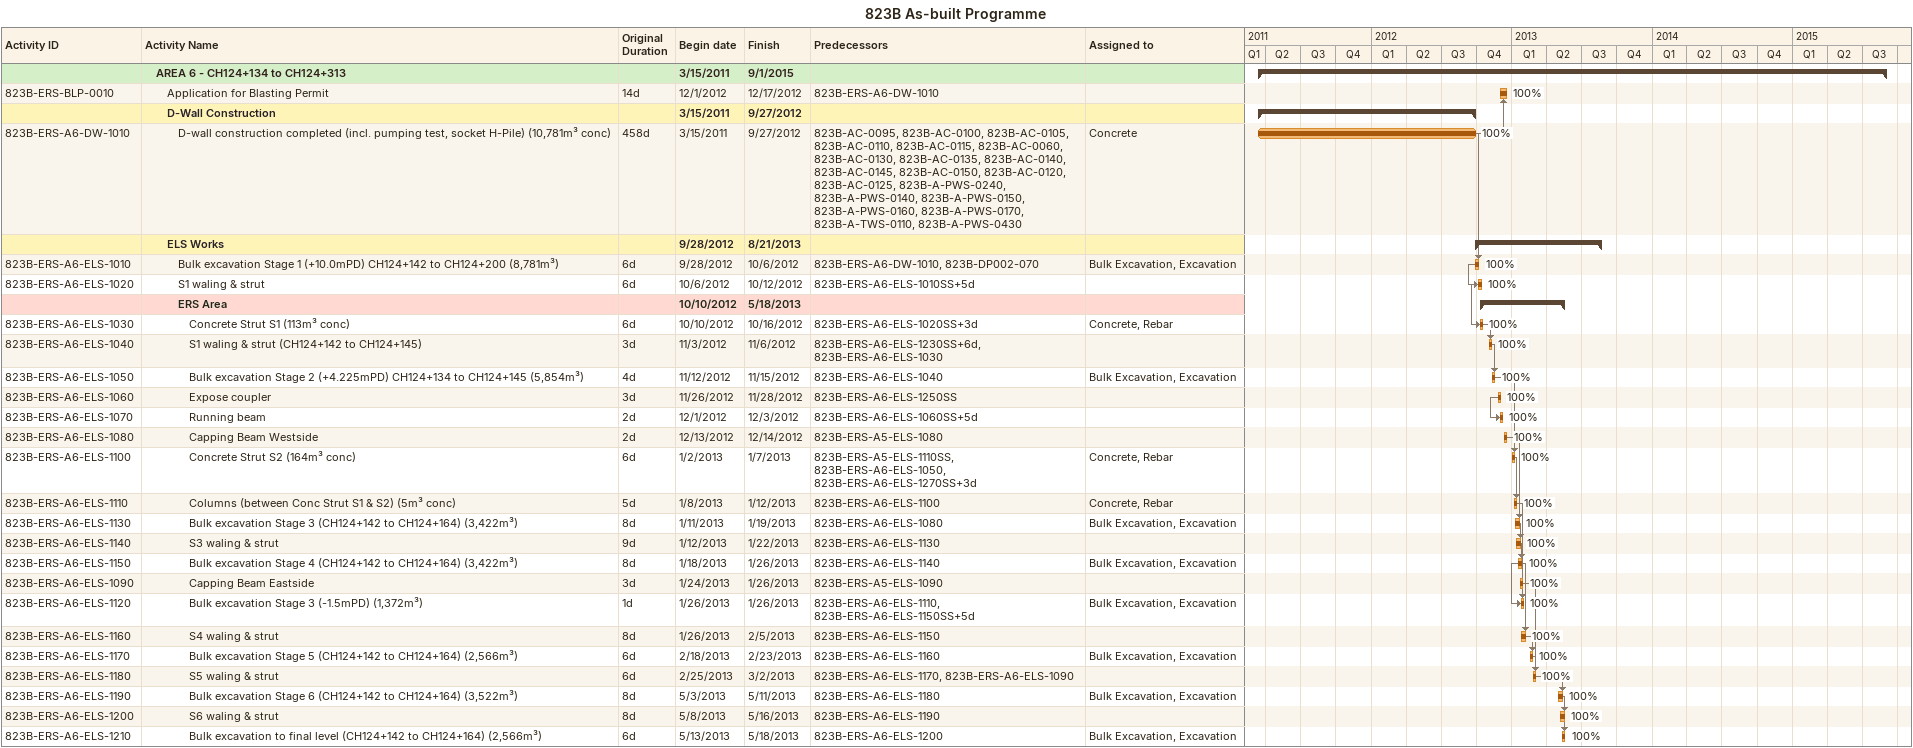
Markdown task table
823B As-built Programme

| ID | Level | Task | Original duration | Start | Finish | Predecessors | Resources | % complete |
|---|---|---|---|---|---|---|---|---|
|  | 2 | **AREA 6 - CH124+134 to CH124+313** |  | 2011-03-15 | 2015-09-01 |  |  |  |
| 823B-ERS-BLP-0010 | 3 | Application for Blasting Permit | 14d | 2012-12-01 | 2012-12-17 | 823B-ERS-A6-DW-1010 |  | 100 |
|  | 3 | **D-Wall Construction** |  | 2011-03-15 | 2012-09-27 |  |  |  |
| 823B-ERS-A6-DW-1010 | 4 | D-wall construction completed (incl. pumping test, socket H-Pile) (10,781m³ conc) | 458d | 2011-03-15 | 2012-09-27 | 823B-AC-0095, 823B-AC-0100, 823B-AC-0105, 823B-AC-0110, 823B-AC-0115, 823B-AC-0060, 823B-AC-0130, 823B-AC-0135, 823B-AC-0140, 823B-AC-0145, 823B-AC-0150, 823B-AC-0120, 823B-AC-0125, 823B-A-PWS-0240, 823B-A-PWS-0140, 823B-A-PWS-0150, 823B-A-PWS-0160, 823B-A-PWS-0170, 823B-A-TWS-0110, 823B-A-PWS-0430 | Concrete | 100 |
|  | 3 | **ELS Works** |  | 2012-09-28 | 2013-08-21 |  |  |  |
| 823B-ERS-A6-ELS-1010 | 4 | Bulk excavation Stage 1 (+10.0mPD) CH124+142 to CH124+200 (8,781m³) | 6d | 2012-09-28 | 2012-10-06 | 823B-ERS-A6-DW-1010, 823B-DP002-070 | Bulk Excavation, Excavation | 100 |
| 823B-ERS-A6-ELS-1020 | 4 | S1 waling & strut | 6d | 2012-10-06 | 2012-10-12 | 823B-ERS-A6-ELS-1010SS+5d |  | 100 |
|  | 4 | **ERS Area** |  | 2012-10-10 | 2013-05-18 |  |  |  |
| 823B-ERS-A6-ELS-1030 | 5 | Concrete Strut S1 (113m³ conc) | 6d | 2012-10-10 | 2012-10-16 | 823B-ERS-A6-ELS-1020SS+3d | Concrete, Rebar | 100 |
| 823B-ERS-A6-ELS-1040 | 5 | S1 waling & strut (CH124+142 to CH124+145) | 3d | 2012-11-03 | 2012-11-06 | 823B-ERS-A6-ELS-1230SS+6d, 823B-ERS-A6-ELS-1030 |  | 100 |
| 823B-ERS-A6-ELS-1050 | 5 | Bulk excavation Stage 2 (+4.225mPD) CH124+134 to CH124+145 (5,854m³) | 4d | 2012-11-12 | 2012-11-15 | 823B-ERS-A6-ELS-1040 | Bulk Excavation, Excavation | 100 |
| 823B-ERS-A6-ELS-1060 | 5 | Expose coupler | 3d | 2012-11-26 | 2012-11-28 | 823B-ERS-A6-ELS-1250SS |  | 100 |
| 823B-ERS-A6-ELS-1070 | 5 | Running beam | 2d | 2012-12-01 | 2012-12-03 | 823B-ERS-A6-ELS-1060SS+5d |  | 100 |
| 823B-ERS-A6-ELS-1080 | 5 | Capping Beam Westside | 2d | 2012-12-13 | 2012-12-14 | 823B-ERS-A5-ELS-1080 |  | 100 |
| 823B-ERS-A6-ELS-1100 | 5 | Concrete Strut S2 (164m³ conc) | 6d | 2013-01-02 | 2013-01-07 | 823B-ERS-A5-ELS-1110SS, 823B-ERS-A6-ELS-1050, 823B-ERS-A6-ELS-1270SS+3d | Concrete, Rebar | 100 |
| 823B-ERS-A6-ELS-1110 | 5 | Columns (between Conc Strut S1 & S2) (5m³ conc) | 5d | 2013-01-08 | 2013-01-12 | 823B-ERS-A6-ELS-1100 | Concrete, Rebar | 100 |
| 823B-ERS-A6-ELS-1130 | 5 | Bulk excavation Stage 3 (CH124+142 to CH124+164) (3,422m³) | 8d | 2013-01-11 | 2013-01-19 | 823B-ERS-A6-ELS-1080 | Bulk Excavation, Excavation | 100 |
| 823B-ERS-A6-ELS-1140 | 5 | S3 waling & strut | 9d | 2013-01-12 | 2013-01-22 | 823B-ERS-A6-ELS-1130 |  | 100 |
| 823B-ERS-A6-ELS-1150 | 5 | Bulk excavation Stage 4 (CH124+142 to CH124+164) (3,422m³) | 8d | 2013-01-18 | 2013-01-26 | 823B-ERS-A6-ELS-1140 | Bulk Excavation, Excavation | 100 |
| 823B-ERS-A6-ELS-1090 | 5 | Capping Beam Eastside | 3d | 2013-01-24 | 2013-01-26 | 823B-ERS-A5-ELS-1090 |  | 100 |
| 823B-ERS-A6-ELS-1120 | 5 | Bulk excavation Stage 3 (-1.5mPD) (1,372m³) | 1d | 2013-01-26 | 2013-01-26 | 823B-ERS-A6-ELS-1110, 823B-ERS-A6-ELS-1150SS+5d | Bulk Excavation, Excavation | 100 |
| 823B-ERS-A6-ELS-1160 | 5 | S4 waling & strut | 8d | 2013-01-26 | 2013-02-05 | 823B-ERS-A6-ELS-1150 |  | 100 |
| 823B-ERS-A6-ELS-1170 | 5 | Bulk excavation Stage 5 (CH124+142 to CH124+164) (2,566m³) | 6d | 2013-02-18 | 2013-02-23 | 823B-ERS-A6-ELS-1160 | Bulk Excavation, Excavation | 100 |
| 823B-ERS-A6-ELS-1180 | 5 | S5 waling & strut | 6d | 2013-02-25 | 2013-03-02 | 823B-ERS-A6-ELS-1170, 823B-ERS-A6-ELS-1090 |  | 100 |
| 823B-ERS-A6-ELS-1190 | 5 | Bulk excavation Stage 6 (CH124+142 to CH124+164) (3,522m³) | 8d | 2013-05-03 | 2013-05-11 | 823B-ERS-A6-ELS-1180 | Bulk Excavation, Excavation | 100 |
| 823B-ERS-A6-ELS-1200 | 5 | S6 waling & strut | 8d | 2013-05-08 | 2013-05-16 | 823B-ERS-A6-ELS-1190 |  | 100 |
| 823B-ERS-A6-ELS-1210 | 5 | Bulk excavation to final level (CH124+142 to CH124+164) (2,566m³) | 6d | 2013-05-13 | 2013-05-18 | 823B-ERS-A6-ELS-1200 | Bulk Excavation, Excavation | 100 |
